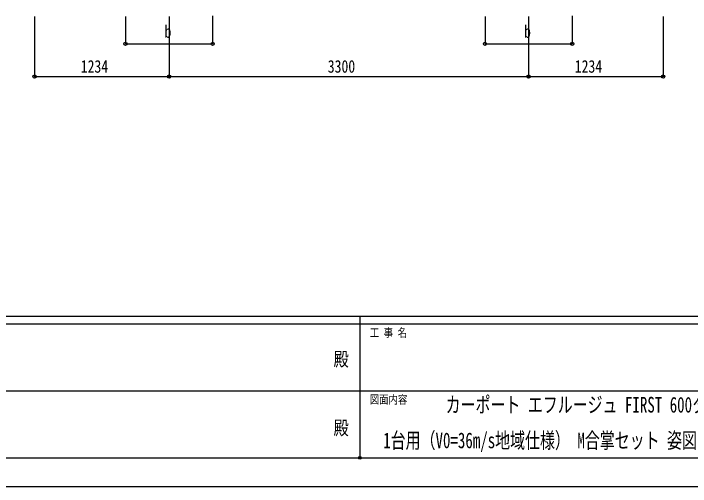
# Model space of a CAD drawing. Units: millimetres, scale not verified. Extents: x -14718 to 14718, y -10395 to 10395.
# Drawn here: x -3195 to 3018, y -10395 to -6060 of the extents above; entities that cross this region are included whole.
import ezdxf
from ezdxf.enums import TextEntityAlignment as Align

# ---------------------------------------------------------------- set-up
doc = ezdxf.new("R2010")
doc.units = ezdxf.units.MM
doc.header["$LTSCALE"] = 50
doc.header["$PDMODE"] = 32
doc.header["$PDSIZE"] = 25
for name, color, linetype in [('0-2_USER1', 3, 'Continuous'), ('0-6_YKK_D', 6, 'Continuous'), ('0-7_YKK_ZWAK', 7, 'Continuous')]:
    doc.layers.add(name, color=color, linetype=linetype)
doc.styles.add('ＭＳ ゴシック', font='')
doc.styles.get('ＭＳ ゴシック').set_extended_font_data('MS Gothic')

msp = doc.modelspace()

# ---------------------------------------------------------------- linework, layer by layer
at = {"layer": '0-6_YKK_D'}
for p, q in [((-3001.43, -6087.5), (-3001.43, -6638.5)), ((-2167.43, -6087.67), (-2167.43, -6338.5)), ((-1767.43, -6087.5), (-1767.43, -6638.5)), ((-1767.43, -6087.5), (-1767.43, -6638.5)), ((-1367.43, -6082.1), (-1367.43, -6338.5)), ((1132.57, -6087.67), (1132.57, -6338.5)), ((1532.57, -6087.5), (1532.57, -6638.5)), ((1532.57, -6087.5), (1532.57, -6638.5)), ((1932.57, -6082.1), (1932.57, -6338.5)), ((2766.57, -6087.5), (2766.57, -6638.5)), ((-2167.43, -6337.5), (-1367.43, -6337.5)), ((1132.57, -6337.5), (1932.57, -6337.5)), ((-3001.43, -6637.5), (-1767.43, -6637.5)), ((-1767.43, -6637.5), (1532.57, -6637.5)), ((1532.57, -6637.5), (2766.57, -6637.5))]:
    msp.add_line(p, q, dxfattribs=at)
for centre in [(-2167.43, -6337.5), (-1367.43, -6337.5), (1132.57, -6337.5), (1932.57, -6337.5), (-3001.43, -6637.5), (-1767.43, -6637.5), (-1767.43, -6637.5), (1532.57, -6637.5), (1532.57, -6637.5), (2766.57, -6637.5)]:
    msp.add_circle(centre, 14.88, dxfattribs=at)
at = {"layer": '0-7_YKK_ZWAK'}
for p, q in [((13632.57, -8837.5), (-13667.43, -8837.5)), ((-17.43, -8837.5), (-17.43, -10132.5)), ((-17.43, -8907.5), (-4567.43, -8907.5)), ((4532.57, -8907.5), (-17.43, -8907.5)), ((-4541.18, -9520), (-17.43, -9520)), ((-17.43, -9520), (4532.57, -9520)), ((-4567.43, -10132.5), (-17.43, -10132.5)), ((-17.43, -10132.5), (4532.57, -10132.5))]:
    msp.add_line(p, q, dxfattribs=at)
msp.add_lwpolyline([(-14717.5, -10395), (14717.5, -10395), (14717.5, 10395), (-14717.5, 10395)], close=True, dxfattribs=at)
msp.add_point((-17.43, -10132.5), dxfattribs=at)

# ---------------------------------------------------------------- texts
at = {"layer": '0-2_USER1', "style": 'ＭＳ ゴシック', "width": 0.7}
for s, p in [('カーポート エフルージュ FIRST 600タイプ', (770.78, -9760.92)), ('1台用（V0=36m/s地域仕様） M合掌セット 姿図 57-30・30', (198.2, -10087.58))]:
    msp.add_text(s, height=143.7, dxfattribs=at).set_placement(p, align=Align.BOTTOM_LEFT)
at = {"layer": '0-6_YKK_D', "style": 'ＭＳ ゴシック', "width": 0.8}
for s, p in [('b', (-1809.43, -6316.5)), ('b', (1490.57, -6316.5)), ('1234', (-2577.63, -6636.5)), ('3300', (-310.63, -6636.5)), ('1234', (1956.37, -6636.5))]:
    msp.add_text(s, height=115.5, dxfattribs=at).set_placement(p, align=Align.BOTTOM_LEFT)
at = {"layer": '0-7_YKK_ZWAK', "style": 'ＭＳ ゴシック', "width": 0.8}
for s, height, p in [('工 事 名', 76.98, (74.44, -9047.5)), ('殿', 128.3, (-257.83, -9330.42)), ('図面内容', 76.98, (74.44, -9660)), ('殿', 128.3, (-257.83, -9960.42))]:
    msp.add_text(s, height=height, dxfattribs=at).set_placement(p, align=Align.BOTTOM_LEFT)

doc.saveas('drawing.dxf')
